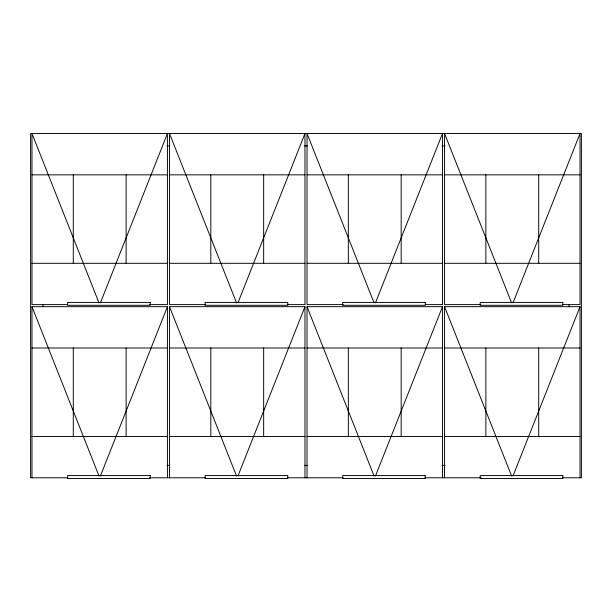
<?xml version="1.0" encoding="UTF-8"?>
<svg xmlns="http://www.w3.org/2000/svg" width="612" height="612" viewBox="0 0 612 612"><rect width="100%" height="100%" fill="white"/><g stroke="black" fill="none" stroke-linecap="round" stroke-linejoin="round"><path stroke-width="0.92" d="M100.406 302.848L167.436 133.531L167.436 304.623L149.313 304.623M100.406 476.006L167.436 306.688L31.977 306.688L31.977 477.781M237.938 302.848L304.967 133.531L304.967 304.623L287.793 304.623M237.938 476.006L304.967 306.688L169.501 306.688L169.501 477.781M375.462 302.848L442.491 133.531L442.491 304.623L425.325 304.623M375.462 476.006L442.491 306.688L307.033 306.688L307.033 477.781M512.994 302.848L580.023 133.531L580.023 304.623L562.849 304.623M512.994 476.006L580.023 306.688L444.557 306.688L444.557 477.781M167.076 145.924L169.96 145.924M304.569 145.924L307.431 145.924M442.04 145.924L444.924 145.924M31.977 174.841L167.436 174.841M169.501 174.841L304.967 174.841M307.033 174.841L442.491 174.841M444.557 174.841L580.023 174.841M31.977 263.313L167.436 263.313M169.501 263.313L304.967 263.313M307.033 263.313L442.491 263.313M444.557 263.313L580.023 263.313M67.274 304.623L31.977 304.623L31.977 133.531L99.006 302.848M205.754 304.623L169.501 304.623L169.501 133.531L236.538 302.848M343.286 304.623L307.033 304.623L307.033 133.531L374.062 302.848M480.81 304.623L444.557 304.623L444.557 133.531L511.594 302.848M31.977 347.998L167.436 347.998M169.501 347.998L304.967 347.998M307.033 347.998L442.491 347.998M444.557 347.998L580.023 347.998M31.977 436.471L167.436 436.471M169.501 436.471L304.967 436.471M307.033 436.471L442.491 436.471M444.557 436.471L580.023 436.471M167.076 465.388L169.96 465.388M304.569 465.388L307.431 465.388M442.04 465.388L444.924 465.388M67.817 477.781L30.6 477.781L30.6 133.531L581.4 133.531L581.4 477.781L562.321 477.781M149.313 477.781L205.754 477.781M287.388 477.781L343.286 477.781M424.858 477.781L481.177 477.781M444.557 306.688L511.594 476.006M307.033 306.688L374.062 476.006M169.501 306.688L236.538 476.006M31.977 306.688L99.006 476.006M580.023 306.688L580.023 477.781M569.007 304.7L569.007 306.612M538.713 174.841L538.713 263.313M538.713 347.998L538.713 436.471M485.867 174.841L485.867 263.313M485.867 347.998L485.867 436.471M442.491 306.688L442.491 477.781M401.181 174.841L401.181 263.313M401.181 347.998L401.181 436.471M348.343 174.841L348.343 263.313M348.343 347.998L348.343 436.471M304.967 306.688L304.967 477.781M263.657 174.841L263.657 263.313M263.657 347.998L263.657 436.471M210.811 174.841L210.811 263.313M210.811 347.998L210.811 436.471M167.436 306.688L167.436 477.781M126.126 174.841L126.126 263.313M126.126 347.998L126.126 436.471M73.287 174.841L73.287 263.313M73.287 347.998L73.287 436.471M42.993 304.7L42.993 306.612M150.223 302.42L67.603 302.42L67.603 305.304L150.223 305.312L150.223 302.42M287.755 302.42L205.135 302.42L205.135 305.304L287.755 305.312L287.755 302.42M425.279 302.42L342.659 302.42L342.659 305.304L425.279 305.312L425.279 302.42M562.811 302.42L480.191 302.42L480.191 305.304L562.811 305.312L562.811 302.42M150.223 475.578L67.603 475.578L67.603 478.462L150.223 478.469L150.223 475.578M287.755 475.578L205.135 475.578L205.135 478.462L287.755 478.469L287.755 475.578M425.279 475.578L342.659 475.578L342.659 478.462L425.279 478.469L425.279 475.578M562.811 475.578L480.191 475.578L480.191 478.462L562.811 478.469L562.811 475.578"/></g></svg>
